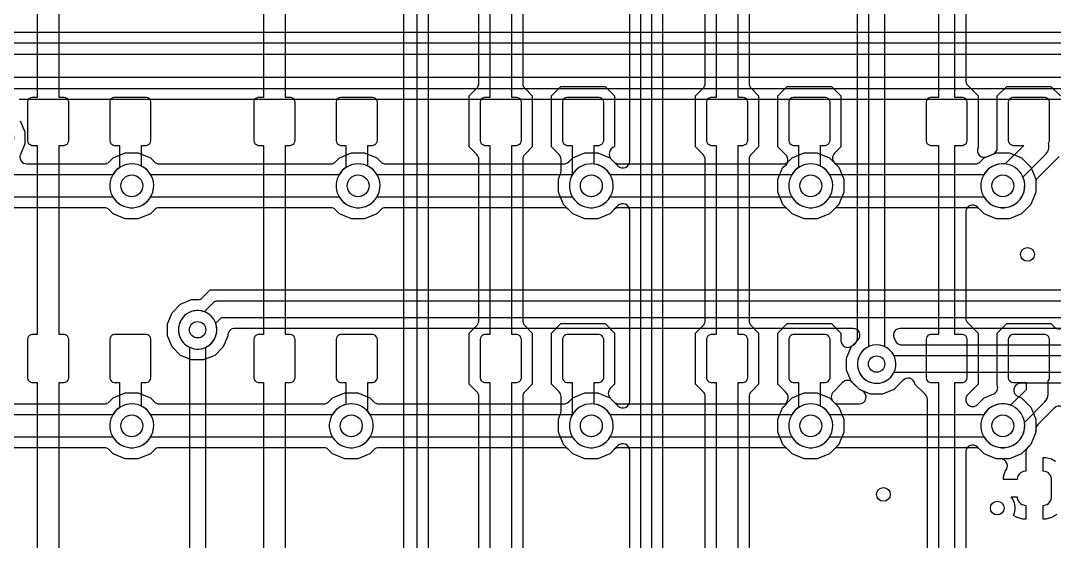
# Model space of a CAD drawing. Header units: millimetres. Extents: x -12.6 to 79.4, y -27 to 65.1.
# Drawn here: x 38.58 to 57.72, y 12.97 to 22.62 of the extents above; entities that cross this region are included whole.
import ezdxf

# ---------------------------------------------------------------- set-up
doc = ezdxf.new("R2010")
doc.units = ezdxf.units.MM

msp = doc.modelspace()

# ---------------------------------------------------------------- linework, layer by layer
at = {"layer": '16_copper'}
for points in [[(13.441, 21.133), (24.11, 21.133, 0.668185), (24.2, 21.35), (24.135, 21.415), (24.054, 21.611), (24.054, 21.823), (24.135, 22.019), (24.285, 22.169), (24.481, 22.25), (24.693, 22.25, 0.354173), (24.861, 22.237), (25.02, 22.332, 0.06132), (25.044, 22.351), (25.096, 22.403, 0.084341), (25.138, 22.408), (25.145, 22.411, 0.039235), (25.168, 22.421), (25.174, 22.424, 0.194198), (25.275, 22.403), (61.671, 22.403, 0.696459)], [(67.834, 22.2), (25.222, 22.2, 0.13593)], [(25.25, 21.996), (67.834, 21.996, 0.943616)], [(68.783, 21.565), (38.175, 21.565), (38.157, 21.577, 0.283135), (38.024, 21.565), (25.73, 21.565, 0.198912), (25.658, 21.535), (25.053, 20.93), (13.244, 20.93, 0.954409)], [(13.244, 20.726), (25.095, 20.726, 0.198912), (25.167, 20.756), (25.772, 21.361), (37.973, 21.361), (37.973, 20.779, 0.981272), (38.215, 20.11), (38.258, 20.127, 0.654591), (38.227, 20.779), (38.227, 21.361), (68.741, 21.361)], [(57.866, 21.158), (38.557, 21.158, 0.3458)], [(38.574, 20.764), (38.659, 20.558), (38.659, 20.336), (38.578, 20.14, 0.534518), (38.695, 19.964), (40.132, 19.964, 0.198912), (40.221, 20.002), (40.295, 20.075), (40.519, 20.168), (40.761, 20.168), (40.985, 20.075), (41.059, 20.002, 0.198912), (41.148, 19.964), (44.323, 19.964, 0.198912), (44.412, 20.002), (44.486, 20.075), (44.71, 20.168), (44.952, 20.168), (45.176, 20.075), (45.25, 20.002, 0.198912), (45.339, 19.964), (48.641, 19.964, 0.198912), (48.73, 20.002), (48.804, 20.075), (49.028, 20.168), (49.27, 20.168), (49.494, 20.075), (49.568, 20.002, 0.198912), (49.657, 19.964), (52.705, 19.964, 0.198912), (52.794, 20.002), (52.868, 20.075), (53.092, 20.168), (53.334, 20.168), (53.558, 20.075), (53.632, 20.002, 0.198912), (53.721, 19.964), (56.261, 19.964, 0.198912), (56.35, 20.002), (56.424, 20.075), (56.648, 20.168), (56.89, 20.168), (57.114, 20.075), (57.286, 19.903), (57.379, 19.679), (57.379, 19.437), (57.286, 19.213), (57.114, 19.041), (56.89, 18.948), (56.648, 18.948), (56.424, 19.041), (56.35, 19.114, 0.198912), (56.261, 19.152), (53.721, 19.152, 0.198912), (53.632, 19.114), (53.558, 19.041), (53.334, 18.948), (53.092, 18.948), (52.868, 19.041), (52.794, 19.114, 0.198912), (52.705, 19.152), (49.657, 19.152, 0.198912), (49.568, 19.114), (49.494, 19.041), (49.27, 18.948), (49.028, 18.948), (48.804, 19.041), (48.73, 19.114, 0.198912), (48.641, 19.152), (45.339, 19.152, 0.198912), (45.25, 19.114), (45.176, 19.041), (44.952, 18.948), (44.71, 18.948), (44.486, 19.041), (44.412, 19.114, 0.198912), (44.323, 19.152), (41.148, 19.152, 0.198912), (41.059, 19.114), (40.985, 19.041), (40.761, 18.948), (40.519, 18.948), (40.295, 19.041), (40.221, 19.114, 0.198912), (40.132, 19.152), (36.957, 19.152, 0.198912)], [(36.801, 19.355), (40.288, 19.355, 0.577351), (40.992, 19.355), (44.479, 19.355, 0.577351), (45.183, 19.355), (48.797, 19.355, 0.577351), (49.501, 19.355), (52.861, 19.355, 0.577351), (53.565, 19.355), (56.417, 19.355, 0.967798), (57.134, 19.738), (57.108, 19.784, 0.555736), (56.417, 19.761), (53.565, 19.761, 0.577351), (52.861, 19.761), (49.501, 19.761, 0.577351), (48.797, 19.761), (45.183, 19.761, 0.577351), (44.479, 19.761), (40.992, 19.761, 0.577351), (40.288, 19.761), (36.801, 19.761, 0.577351)], [(37.084, 15.519), (40.132, 15.519, 0.198912), (40.221, 15.557), (40.295, 15.63), (40.519, 15.723), (40.761, 15.723), (40.985, 15.63), (41.059, 15.557, 0.198912), (41.148, 15.519), (44.196, 15.519, 0.198912), (44.285, 15.557), (44.359, 15.63), (44.583, 15.723), (44.825, 15.723), (45.049, 15.63), (45.123, 15.557, 0.198912), (45.212, 15.519), (48.641, 15.519, 0.198912), (48.73, 15.557), (48.804, 15.63), (49.028, 15.723), (49.27, 15.723), (49.494, 15.63), (49.568, 15.557, 0.198912), (49.657, 15.519), (52.705, 15.519, 0.198912), (52.794, 15.557), (52.868, 15.63), (53.092, 15.723), (53.334, 15.723), (53.558, 15.63), (53.632, 15.557, 0.198912), (53.721, 15.519), (54.112, 15.519, 0.785538), (54.17, 15.759), (54.165, 15.761, 0.090132), (54.116, 15.782), (53.958, 15.939), (53.873, 16.145), (53.873, 16.367), (53.958, 16.573), (54.086, 16.7, 0.668179), (53.996, 16.916), (42.545, 16.916, 0.194548), (42.457, 16.88), (42.448, 16.871, 0.171691), (42.418, 16.78), (42.333, 16.574), (42.176, 16.417), (41.97, 16.332), (41.748, 16.332), (41.543, 16.417), (41.385, 16.574), (41.3, 16.78), (41.3, 17.002), (41.385, 17.208), (41.543, 17.365), (41.748, 17.45), (41.863, 17.45, 0.198912), (41.952, 17.487), (42.093, 17.628), (58.553, 17.628, 0.198912)], [(58.711, 17.424), (42.24, 17.424, 0.198912), (42.132, 17.38), (41.979, 17.226), (41.974, 17.228), (41.929, 17.241), (41.883, 17.247), (41.836, 17.247), (41.79, 17.241), (41.745, 17.228), (41.702, 17.211), (41.661, 17.187), (41.624, 17.159), (41.591, 17.126), (41.563, 17.089), (41.54, 17.049), (41.522, 17.006), (41.51, 16.961), (41.504, 16.914), (41.504, 16.868), (41.51, 16.821), (41.522, 16.776), (41.54, 16.733), (41.563, 16.693), (41.591, 16.656), (41.624, 16.623), (41.661, 16.595), (41.702, 16.571), (41.745, 16.554), (41.79, 16.541), (41.836, 16.535), (41.883, 16.535), (41.929, 16.541, 0.457872), (42.194, 17.011), (42.303, 17.12), (58.711, 17.12, 0.989519)], [(58.553, 16.916), (54.869, 16.916, 0.619845), (54.767, 16.713), (54.774, 16.705, 0.349604), (54.919, 16.612), (58.389, 16.612)], [(58.242, 16.408), (54.754, 16.408, 0.944056), (54.095, 16.141), (54.113, 16.098, 0.627338), (54.754, 16.104), (58.179, 16.104)], [(58.042, 15.9), (57.099, 15.9, 0.820693), (57.051, 15.656), (57.114, 15.63), (57.286, 15.458), (57.379, 15.234), (57.379, 14.992), (57.286, 14.768), (57.232, 14.714, 0.198917), (57.195, 14.624), (57.195, 14.275), (57.18, 14.275), (57.149, 14.268), (57.12, 14.256), (57.094, 14.239), (57.072, 14.217), (57.054, 14.191), (57.043, 14.162), (57.036, 14.131), (57.036, 14.116), (56.782, 14.116), (56.782, 14.17), (56.811, 14.275, 0.693634), (56.722, 14.503), (56.648, 14.503), (56.424, 14.596), (56.35, 14.669, 0.198917), (56.261, 14.707), (53.721, 14.707, 0.198912), (53.632, 14.669), (53.558, 14.596), (53.334, 14.503), (53.092, 14.503), (52.868, 14.596), (52.794, 14.669, 0.198912), (52.705, 14.707), (49.657, 14.707, 0.198912), (49.568, 14.669), (49.494, 14.596), (49.27, 14.503), (49.028, 14.503), (48.804, 14.596), (48.73, 14.669, 0.198912), (48.641, 14.707), (45.212, 14.707, 0.198912), (45.123, 14.669), (45.049, 14.596), (44.825, 14.503), (44.583, 14.503), (44.359, 14.596), (44.285, 14.669, 0.198912), (44.196, 14.707), (41.148, 14.707, 0.198912), (41.059, 14.669), (40.985, 14.596), (40.761, 14.503), (40.519, 14.503), (40.295, 14.596), (40.221, 14.669, 0.198912), (40.132, 14.707), (37.084, 14.707, 0.198912)], [(36.928, 14.91), (40.288, 14.91, 0.577351), (40.992, 14.91), (44.352, 14.91, 0.577351), (45.056, 14.91), (48.797, 14.91, 0.577351), (49.501, 14.91), (52.861, 14.91, 0.577351), (53.565, 14.91), (56.417, 14.91, 0.967798), (57.134, 15.293), (57.108, 15.339, 0.555736), (56.417, 15.316), (53.565, 15.316, 0.577351), (52.861, 15.316), (49.501, 15.316, 0.577351), (48.797, 15.316), (45.056, 15.316, 0.577351), (44.352, 15.316), (40.992, 15.316, 0.577351), (40.288, 15.316), (36.928, 15.316, 0.577351)], [(57.768, 13.469), (57.672, 13.414), (57.567, 13.386), (57.513, 13.386), (57.513, 13.639), (57.528, 13.639), (57.559, 13.646), (57.588, 13.658), (57.614, 13.675), (57.636, 13.697), (57.653, 13.723), (57.665, 13.752), (57.671, 13.783), (57.671, 14.131), (57.665, 14.162), (57.653, 14.191), (57.636, 14.217), (57.614, 14.239), (57.588, 14.256), (57.559, 14.268), (57.528, 14.275), (57.513, 14.275), (57.513, 14.528), (57.567, 14.528), (57.672, 14.5), (57.747, 14.457, 0.577351)]]:
    msp.add_lwpolyline(points, format="xyb", dxfattribs=at)
msp.add_lwpolyline([(57.141, 13.386), (57.036, 13.414), (56.968, 13.453), (56.981, 13.483, 0.258847), (56.923, 13.798), (57.036, 13.798), (57.036, 13.783), (57.043, 13.752), (57.054, 13.723), (57.072, 13.697), (57.094, 13.675), (57.12, 13.658), (57.149, 13.646), (57.18, 13.639), (57.195, 13.639), (57.195, 13.386)], format="xyb", close=True, dxfattribs=at)
at = {"layer": '1_copper'}
for points in [[(45.669, 43.381), (45.669, 0.434)], [(46.126, 38.5), (46.126, 0.244)], [(38.887, 24.702), (38.887, 21.196), (38.792, 21.196), (38.768, 21.19), (38.746, 21.177), (38.729, 21.16), (38.716, 21.138), (38.71, 21.114), (38.71, 20.39), (38.716, 20.366), (38.729, 20.344), (38.746, 20.326), (38.768, 20.314), (38.792, 20.307), (38.887, 20.307), (38.887, 16.802), (38.792, 16.802), (38.768, 16.796), (38.746, 16.783), (38.729, 16.765), (38.716, 16.744), (38.71, 16.719), (38.71, 15.996), (38.716, 15.972), (38.729, 15.95), (38.746, 15.932), (38.768, 15.92), (38.792, 15.913), (38.887, 15.913), (38.887, 12.408)], [(39.294, 12.408), (39.294, 15.913), (39.389, 15.913), (39.413, 15.92), (39.435, 15.932), (39.453, 15.95), (39.465, 15.972), (39.472, 15.996), (39.472, 16.719), (39.465, 16.744), (39.453, 16.765), (39.435, 16.783), (39.413, 16.796), (39.389, 16.802), (39.294, 16.802), (39.294, 20.307), (39.389, 20.307), (39.413, 20.314), (39.435, 20.326), (39.453, 20.344), (39.465, 20.366), (39.472, 20.39), (39.472, 21.114), (39.465, 21.138), (39.453, 21.16), (39.435, 21.177), (39.413, 21.19), (39.389, 21.196), (39.294, 21.196), (39.294, 24.702)], [(43.078, 24.702), (43.078, 21.196), (42.983, 21.196), (42.959, 21.19), (42.937, 21.177), (42.92, 21.16), (42.907, 21.138), (42.901, 21.114), (42.901, 20.39), (42.907, 20.366), (42.92, 20.344), (42.937, 20.326), (42.959, 20.314), (42.983, 20.307), (43.078, 20.307), (43.078, 16.802), (42.983, 16.802), (42.959, 16.796), (42.937, 16.783), (42.92, 16.765), (42.907, 16.744), (42.901, 16.719), (42.901, 15.996), (42.907, 15.972), (42.92, 15.95), (42.937, 15.932), (42.959, 15.92), (42.983, 15.913), (43.078, 15.913), (43.078, 12.408)], [(43.485, 12.408), (43.485, 15.913), (43.58, 15.913), (43.604, 15.92), (43.626, 15.932), (43.644, 15.95), (43.656, 15.972), (43.663, 15.996), (43.663, 16.719), (43.656, 16.744), (43.644, 16.765), (43.626, 16.783), (43.604, 16.796), (43.58, 16.802), (43.485, 16.802), (43.485, 20.307), (43.58, 20.307), (43.604, 20.314), (43.626, 20.326), (43.644, 20.344), (43.656, 20.366), (43.663, 20.39), (43.663, 21.114), (43.656, 21.138), (43.644, 21.16), (43.626, 21.177), (43.604, 21.19), (43.58, 21.196), (43.485, 21.196), (43.485, 24.702)], [(47.269, 24.702), (47.269, 21.196), (47.174, 21.196), (47.15, 21.19), (47.128, 21.177), (47.111, 21.16), (47.098, 21.138), (47.092, 21.114), (47.092, 20.39), (47.098, 20.366), (47.111, 20.344), (47.128, 20.326), (47.15, 20.314), (47.174, 20.307), (47.269, 20.307), (47.269, 16.802), (47.174, 16.802), (47.15, 16.796), (47.128, 16.783), (47.111, 16.765), (47.098, 16.744), (47.092, 16.719), (47.092, 15.996), (47.098, 15.972), (47.111, 15.95), (47.128, 15.932), (47.15, 15.92), (47.174, 15.913), (47.269, 15.913), (47.269, 12.408)], [(47.676, 12.408), (47.676, 15.913), (47.771, 15.913), (47.795, 15.92), (47.817, 15.932), (47.835, 15.95), (47.847, 15.972), (47.854, 15.996), (47.854, 16.719), (47.847, 16.744), (47.835, 16.765), (47.817, 16.783), (47.795, 16.796), (47.771, 16.802), (47.676, 16.802), (47.676, 20.307), (47.771, 20.307), (47.795, 20.314), (47.817, 20.326), (47.835, 20.344), (47.847, 20.366), (47.854, 20.39), (47.854, 21.114), (47.847, 21.138), (47.835, 21.16), (47.817, 21.177), (47.795, 21.19), (47.771, 21.196), (47.676, 21.196), (47.676, 24.702)], [(51.46, 24.702), (51.46, 21.196), (51.365, 21.196), (51.341, 21.19), (51.319, 21.177), (51.302, 21.16), (51.289, 21.138), (51.283, 21.114), (51.283, 20.39), (51.289, 20.366), (51.302, 20.344), (51.319, 20.326), (51.341, 20.314), (51.365, 20.307), (51.46, 20.307), (51.46, 16.802), (51.365, 16.802), (51.341, 16.796), (51.319, 16.783), (51.302, 16.765), (51.289, 16.744), (51.283, 16.719), (51.283, 15.996), (51.289, 15.972), (51.302, 15.95), (51.319, 15.932), (51.341, 15.92), (51.365, 15.913), (51.46, 15.913), (51.46, 12.408)], [(51.867, 12.408), (51.867, 15.913), (51.962, 15.913), (51.986, 15.92), (52.008, 15.932), (52.026, 15.95), (52.038, 15.972), (52.045, 15.996), (52.045, 16.719), (52.038, 16.744), (52.026, 16.765), (52.008, 16.783), (51.986, 16.796), (51.962, 16.802), (51.867, 16.802), (51.867, 20.307), (51.962, 20.307), (51.986, 20.314), (52.008, 20.326), (52.026, 20.344), (52.038, 20.366), (52.045, 20.39), (52.045, 21.114), (52.038, 21.138), (52.026, 21.16), (52.008, 21.177), (51.986, 21.19), (51.962, 21.196), (51.867, 21.196), (51.867, 24.702)], [(55.575, 24.702), (55.575, 21.196), (55.429, 21.196), (55.405, 21.19), (55.383, 21.177), (55.366, 21.16), (55.353, 21.138), (55.347, 21.114), (55.347, 20.39), (55.353, 20.366), (55.366, 20.344), (55.383, 20.326), (55.405, 20.314), (55.429, 20.307), (55.575, 20.307), (55.575, 16.802), (55.429, 16.802), (55.405, 16.796), (55.383, 16.783), (55.366, 16.765), (55.353, 16.744), (55.347, 16.719), (55.347, 15.996), (55.353, 15.972), (55.366, 15.95), (55.383, 15.932), (55.405, 15.92), (55.429, 15.913), (55.575, 15.913), (55.575, 12.408)], [(55.88, 12.408), (55.88, 15.913), (56.026, 15.913), (56.05, 15.92), (56.072, 15.932), (56.09, 15.95), (56.102, 15.972), (56.109, 15.996), (56.109, 16.719), (56.102, 16.744), (56.09, 16.765), (56.072, 16.783), (56.05, 16.796), (56.026, 16.802), (55.88, 16.802), (55.88, 20.307), (56.026, 20.307), (56.05, 20.314), (56.072, 20.326), (56.09, 20.344), (56.102, 20.366), (56.109, 20.39), (56.109, 21.114), (56.102, 21.138), (56.09, 21.16), (56.072, 21.177), (56.05, 21.19), (56.026, 21.196), (55.88, 21.196), (55.88, 24.702)]]:
    msp.add_lwpolyline(points, dxfattribs=at)
for points in [[(45.923, 0.381), (45.923, 43.434, 0.198912)], [(54.28, 39.18), (54.28, 16.578), (54.275, 16.576), (54.234, 16.552), (54.197, 16.524), (54.164, 16.491), (54.136, 16.454), (54.113, 16.414), (54.095, 16.371), (54.083, 16.326), (54.077, 16.279), (54.077, 16.233), (54.083, 16.186), (54.095, 16.141), (54.113, 16.098), (54.136, 16.058), (54.164, 16.021), (54.197, 15.988), (54.234, 15.96), (54.275, 15.936), (54.318, 15.919), (54.363, 15.906), (54.409, 15.9), (54.456, 15.9), (54.502, 15.906, 0.722594), (54.585, 16.578), (54.585, 39.243, 0.198912)], [(55.372, 12.717), (55.372, 15.604, 0.198912), (55.335, 15.693), (55.142, 15.886, 0.664358), (54.912, 15.946), (54.749, 15.782), (54.543, 15.697), (54.321, 15.697), (54.116, 15.782), (53.982, 15.916, 0.414214), (53.803, 15.916), (53.631, 15.744, 0.426167), (53.631, 15.557), (53.73, 15.458), (53.823, 15.234), (53.823, 14.992), (53.73, 14.768), (53.558, 14.596), (53.334, 14.503), (53.092, 14.503), (52.868, 14.596), (52.696, 14.768), (52.603, 14.992), (52.603, 15.234), (52.696, 15.458, 0.260225), (52.777, 15.564), (52.778, 15.571, 0.358949), (52.744, 15.744), (52.603, 15.885), (52.603, 16.83), (52.778, 17.005), (53.597, 17.005), (53.772, 16.83), (53.772, 16.692, 0.619845), (53.976, 16.591), (53.983, 16.598, 0.349604), (54.077, 16.743), (54.077, 39.043, 0.198912)], [(50.267, -8.422), (50.267, 30.901, 0.954409), (50.095, 31.592), (50.05, 31.579, 0.730917), (50.063, 30.901), (50.063, -8.422)], [(50.47, 30.704), (50.47, -8.225, 0.198912)], [(47.066, 12.667), (47.066, 15.654, 0.198912), (47.029, 15.744), (46.888, 15.885), (46.888, 16.83), (47.029, 16.971, 0.198912), (47.066, 17.061), (47.066, 20.049, 0.198912), (47.029, 20.138), (46.888, 20.279), (46.888, 21.225), (47.029, 21.365, 0.198912), (47.066, 21.455), (47.066, 24.443, 0.198912)], [(47.879, 24.443), (47.879, 21.455, 0.198912), (47.916, 21.365), (48.057, 21.225), (48.057, 20.279), (47.916, 20.138, 0.198912), (47.879, 20.049), (47.879, 17.061, 0.198912), (47.916, 16.971), (48.057, 16.83), (48.057, 15.885), (47.916, 15.744, 0.198912), (47.879, 15.654), (47.879, 12.667, 0.198912)], [(51.257, 12.667), (51.257, 15.654, 0.198912), (51.22, 15.744), (51.079, 15.885), (51.079, 16.83), (51.22, 16.971, 0.198912), (51.257, 17.061), (51.257, 20.049, 0.198912), (51.22, 20.138), (51.079, 20.279), (51.079, 21.225), (51.22, 21.365, 0.198912), (51.257, 21.455), (51.257, 24.443, 0.198912)], [(52.07, 24.443), (52.07, 21.455, 0.198912), (52.107, 21.365), (52.248, 21.225), (52.248, 20.279), (52.107, 20.138, 0.198912), (52.07, 20.049), (52.07, 17.061, 0.198912), (52.107, 16.971), (52.248, 16.83), (52.248, 15.885), (52.107, 15.744, 0.198912), (52.07, 15.654), (52.07, 12.667, 0.198912)], [(57.81, 24.165), (57.543, 23.897, 0.168017), (57.507, 23.823), (57.506, 23.814, 0.098683), (57.506, 23.755), (57.413, 23.531), (57.241, 23.359), (57.017, 23.266), (56.775, 23.266), (56.551, 23.359), (56.379, 23.531), (56.328, 23.655, 0.820683), (56.083, 23.607), (56.083, 21.506, 0.198912), (56.12, 21.416), (56.312, 21.225), (56.312, 20.268, 0.690044), (56.474, 20.096), (56.589, 20.143, 0.30335), (56.667, 20.261), (56.667, 21.225), (56.842, 21.399), (57.661, 21.399), (57.836, 21.224, 0.655818)], [(49.86, 11.253), (49.86, 14.655, 0.668179), (49.643, 14.745), (49.494, 14.596), (49.27, 14.503), (49.028, 14.503), (48.804, 14.596), (48.632, 14.768), (48.539, 14.992), (48.539, 15.234), (48.581, 15.334, 0.098491), (48.59, 15.382), (48.59, 15.654, 0.198912), (48.553, 15.744), (48.412, 15.885), (48.412, 16.83), (48.587, 17.005), (49.406, 17.005), (49.581, 16.83), (49.581, 15.885), (49.5, 15.804, 0.414219), (49.5, 15.624), (49.643, 15.481, 0.668179), (49.86, 15.571), (49.86, 19.1, 0.668179), (49.643, 19.19), (49.494, 19.041), (49.27, 18.948), (49.028, 18.948), (48.804, 19.041), (48.632, 19.213), (48.539, 19.437), (48.539, 19.679), (48.581, 19.779, 0.098491), (48.59, 19.827), (48.59, 20.049, 0.198912), (48.553, 20.138), (48.412, 20.279), (48.412, 21.225), (48.587, 21.399), (49.406, 21.399), (49.581, 21.225), (49.581, 20.279, 0.587413), (49.525, 20.044), (49.643, 19.926, 0.668179), (49.86, 20.016), (49.86, 23.418, 0.668179)], [(57.81, 20.101), (57.651, 19.942, 0.039349), (57.637, 19.928), (57.416, 19.706, 0.198912), (57.379, 19.616), (57.379, 19.437), (57.286, 19.213), (57.114, 19.041), (56.89, 18.948), (56.648, 18.948), (56.424, 19.041), (56.3, 19.165, 0.668179), (56.083, 19.075), (56.083, 17.112, 0.198912), (56.12, 17.022), (56.312, 16.83), (56.312, 15.885), (56.12, 15.693), (56.117, 15.689), (56.113, 15.685), (56.108, 15.678), (56.103, 15.671), (56.1, 15.666), (56.097, 15.662), (56.094, 15.654), (56.091, 15.646), (56.089, 15.641), (56.087, 15.636), (56.086, 15.629), (56.084, 15.619), (56.084, 15.61), (56.083, 15.604), (56.083, 15.596), (56.084, 15.589), (56.084, 15.583), (56.085, 15.575), (56.086, 15.568), (56.088, 15.562), (56.09, 15.555), (56.093, 15.549), (56.096, 15.541), (56.099, 15.536), (56.102, 15.53), (56.106, 15.524), (56.11, 15.517), (56.115, 15.513), (56.119, 15.508), (56.125, 15.503), (56.13, 15.497), (56.136, 15.494), (56.141, 15.49), (56.147, 15.486), (56.154, 15.482), (56.16, 15.48), (56.166, 15.477), (56.173, 15.475), (56.18, 15.473), (56.187, 15.472), (56.193, 15.47), (56.2, 15.47), (56.208, 15.469), (56.215, 15.47, 0.190062), (56.3, 15.506), (56.424, 15.63), (56.601, 15.703, 0.376588), (56.667, 15.872), (56.667, 16.83), (56.842, 17.005), (57.661, 17.005), (57.721, 16.946, 0.668185), (57.937, 17.035)], [(41.631, -7.239), (41.631, -0.508, 0.198912), (41.601, -0.436), (41.453, -0.288), (41.453, -0.087, 0.429953), (41.686, 0.374), (41.967, 0.654, 0.198912), (42.012, 0.762), (42.012, 16.569, 0.944056), (41.745, 17.228), (41.702, 17.211, 0.627338), (41.707, 16.569), (41.707, 0.825), (41.471, 0.589, 0.944056), (41.194, -0.066), (41.237, -0.083), (41.25, -0.087), (41.25, -0.33, 0.198912), (41.279, -0.402), (41.427, -0.55), (41.427, -7.197)], [(57.937, 15.349, 0.668179), (57.721, 15.439), (57.535, 15.254), (57.416, 15.134, 0.168017), (57.38, 15.06), (57.379, 15.051, 0.098683), (57.379, 14.992), (57.286, 14.768), (57.114, 14.596), (56.89, 14.503), (56.648, 14.503), (56.424, 14.596), (56.3, 14.72, 0.668179), (56.083, 14.63), (56.083, 12.717, 0.198912)]]:
    msp.add_lwpolyline(points, format="xyb", dxfattribs=at)
for points in [[(53.092, 18.948), (52.868, 19.041), (52.696, 19.213), (52.603, 19.437), (52.603, 19.679), (52.696, 19.903, 0.570783), (52.744, 20.138), (52.603, 20.279), (52.603, 21.225), (52.778, 21.399), (53.597, 21.399), (53.772, 21.225), (53.772, 20.279), (53.653, 20.16, 0.414219), (53.653, 19.98), (53.73, 19.903), (53.823, 19.679), (53.823, 19.437), (53.73, 19.213), (53.558, 19.041), (53.334, 18.948)], [(40.719, 19.159, 0.718932), (40.818, 19.924), (40.818, 20.307), (40.913, 20.307), (40.937, 20.314), (40.959, 20.326), (40.977, 20.344), (40.989, 20.366), (40.996, 20.39), (40.996, 21.114), (40.989, 21.138), (40.977, 21.16), (40.959, 21.177), (40.937, 21.19), (40.913, 21.196), (40.316, 21.196), (40.292, 21.19), (40.27, 21.177), (40.253, 21.16), (40.24, 21.138), (40.234, 21.114), (40.234, 20.39), (40.24, 20.366), (40.253, 20.344), (40.27, 20.326), (40.292, 20.314), (40.316, 20.307), (40.411, 20.307), (40.411, 19.895), (40.371, 19.864), (40.334, 19.827), (40.301, 19.784), (40.275, 19.738), (40.254, 19.689), (40.241, 19.637), (40.234, 19.585), (40.234, 19.531), (40.241, 19.479), (40.254, 19.427), (40.275, 19.378), (40.301, 19.332), (40.334, 19.289), (40.371, 19.252), (40.414, 19.219), (40.46, 19.193), (40.509, 19.172), (40.561, 19.159), (40.613, 19.152), (40.667, 19.152)], [(44.91, 19.159, 0.718932), (45.009, 19.924), (45.009, 20.307), (45.104, 20.307), (45.128, 20.314), (45.15, 20.326), (45.168, 20.344), (45.18, 20.366), (45.187, 20.39), (45.187, 21.114), (45.18, 21.138), (45.168, 21.16), (45.15, 21.177), (45.128, 21.19), (45.104, 21.196), (44.507, 21.196), (44.483, 21.19), (44.461, 21.177), (44.444, 21.16), (44.431, 21.138), (44.425, 21.114), (44.425, 20.39), (44.431, 20.366), (44.444, 20.344), (44.461, 20.326), (44.483, 20.314), (44.507, 20.307), (44.602, 20.307), (44.602, 19.895), (44.562, 19.864), (44.525, 19.827), (44.492, 19.784), (44.466, 19.738), (44.445, 19.689), (44.432, 19.637), (44.425, 19.585), (44.425, 19.531), (44.432, 19.479), (44.445, 19.427), (44.466, 19.378), (44.492, 19.332), (44.525, 19.289), (44.562, 19.252), (44.605, 19.219), (44.651, 19.193), (44.7, 19.172), (44.752, 19.159), (44.804, 19.152), (44.858, 19.152)], [(49.228, 19.159, 0.850835), (49.2, 19.961), (49.2, 20.307), (49.295, 20.307), (49.319, 20.314), (49.341, 20.326), (49.359, 20.344), (49.371, 20.366), (49.378, 20.39), (49.378, 21.114), (49.371, 21.138), (49.359, 21.16), (49.341, 21.177), (49.319, 21.19), (49.295, 21.196), (48.698, 21.196), (48.674, 21.19), (48.652, 21.177), (48.635, 21.16), (48.622, 21.138), (48.616, 21.114), (48.616, 20.39), (48.622, 20.366), (48.635, 20.344), (48.652, 20.326), (48.674, 20.314), (48.698, 20.307), (48.793, 20.307), (48.793, 19.755), (48.784, 19.738), (48.763, 19.689), (48.75, 19.637), (48.743, 19.585), (48.743, 19.531), (48.75, 19.479), (48.763, 19.427), (48.784, 19.378), (48.81, 19.332), (48.843, 19.289), (48.88, 19.252), (48.923, 19.219), (48.969, 19.193), (49.018, 19.172), (49.07, 19.159), (49.122, 19.152), (49.176, 19.152)], [(53.292, 19.159, 0.718932), (53.391, 19.924), (53.391, 20.307), (53.486, 20.307), (53.51, 20.314), (53.532, 20.326), (53.55, 20.344), (53.562, 20.366), (53.569, 20.39), (53.569, 21.114), (53.562, 21.138), (53.55, 21.16), (53.532, 21.177), (53.51, 21.19), (53.486, 21.196), (52.889, 21.196), (52.865, 21.19), (52.843, 21.177), (52.826, 21.16), (52.813, 21.138), (52.807, 21.114), (52.807, 20.39), (52.813, 20.366), (52.826, 20.344), (52.843, 20.326), (52.865, 20.314), (52.889, 20.307), (52.984, 20.307), (52.984, 19.895), (52.944, 19.864), (52.907, 19.827), (52.874, 19.784), (52.848, 19.738), (52.827, 19.689), (52.814, 19.637), (52.807, 19.585), (52.807, 19.531), (52.814, 19.479), (52.827, 19.427), (52.848, 19.378), (52.874, 19.332), (52.907, 19.289), (52.944, 19.252), (52.987, 19.219), (53.033, 19.193), (53.082, 19.172), (53.134, 19.159), (53.186, 19.152), (53.24, 19.152)], [(56.848, 19.159, 0.478029), (57.142, 19.72), (57.548, 20.126, 0.289858), (57.614, 20.344), (57.626, 20.366), (57.633, 20.39), (57.633, 21.114), (57.626, 21.138), (57.614, 21.16), (57.596, 21.177), (57.574, 21.19), (57.55, 21.196), (56.953, 21.196), (56.929, 21.19), (56.907, 21.177), (56.89, 21.16), (56.877, 21.138), (56.871, 21.114), (56.871, 20.39), (56.877, 20.366), (56.89, 20.344), (56.907, 20.326), (56.929, 20.314), (56.953, 20.307), (57.155, 20.307), (56.81, 19.963), (56.796, 19.964), (56.742, 19.964), (56.69, 19.957), (56.638, 19.944), (56.589, 19.923), (56.543, 19.897), (56.5, 19.864), (56.463, 19.827), (56.43, 19.784), (56.404, 19.738), (56.383, 19.689), (56.37, 19.637), (56.363, 19.585), (56.363, 19.531), (56.37, 19.479), (56.383, 19.427), (56.404, 19.378), (56.43, 19.332), (56.463, 19.289), (56.5, 19.252), (56.543, 19.219), (56.589, 19.193), (56.638, 19.172), (56.69, 19.159), (56.742, 19.152), (56.796, 19.152)], [(40.719, 14.714, 0.718932), (40.818, 15.479), (40.818, 15.913), (40.913, 15.913), (40.937, 15.92), (40.959, 15.932), (40.977, 15.95), (40.989, 15.972), (40.996, 15.996), (40.996, 16.719), (40.989, 16.744), (40.977, 16.765), (40.959, 16.783), (40.937, 16.796), (40.913, 16.802), (40.316, 16.802), (40.292, 16.796), (40.27, 16.783), (40.253, 16.765), (40.24, 16.744), (40.234, 16.719), (40.234, 15.996), (40.24, 15.972), (40.253, 15.95), (40.27, 15.932), (40.292, 15.92), (40.316, 15.913), (40.411, 15.913), (40.411, 15.45), (40.371, 15.419), (40.334, 15.382), (40.301, 15.339), (40.275, 15.293), (40.254, 15.244), (40.241, 15.192), (40.234, 15.14), (40.234, 15.086), (40.241, 15.034), (40.254, 14.982), (40.275, 14.933), (40.301, 14.887), (40.334, 14.844), (40.371, 14.807), (40.414, 14.774), (40.46, 14.748), (40.509, 14.727), (40.561, 14.714), (40.613, 14.707), (40.667, 14.707)], [(44.783, 14.714, 0.578972), (45.009, 15.383), (45.009, 15.913), (45.104, 15.913), (45.128, 15.92), (45.15, 15.932), (45.168, 15.95), (45.18, 15.972), (45.187, 15.996), (45.187, 16.719), (45.18, 16.744), (45.168, 16.765), (45.15, 16.783), (45.128, 16.796), (45.104, 16.802), (44.507, 16.802), (44.483, 16.796), (44.461, 16.783), (44.444, 16.765), (44.431, 16.744), (44.425, 16.719), (44.425, 15.996), (44.431, 15.972), (44.444, 15.95), (44.461, 15.932), (44.483, 15.92), (44.507, 15.913), (44.602, 15.913), (44.602, 15.507), (44.573, 15.499), (44.524, 15.478), (44.478, 15.452), (44.435, 15.419), (44.398, 15.382), (44.365, 15.339), (44.339, 15.293), (44.318, 15.244), (44.305, 15.192), (44.298, 15.14), (44.298, 15.086), (44.305, 15.034), (44.318, 14.982), (44.339, 14.933), (44.365, 14.887), (44.398, 14.844), (44.435, 14.807), (44.478, 14.774), (44.524, 14.748), (44.573, 14.727), (44.625, 14.714), (44.677, 14.707), (44.731, 14.707)], [(49.228, 14.714, 0.850835), (49.2, 15.516), (49.2, 15.913), (49.295, 15.913), (49.319, 15.92), (49.341, 15.932), (49.359, 15.95), (49.371, 15.972), (49.378, 15.996), (49.378, 16.719), (49.371, 16.744), (49.359, 16.765), (49.341, 16.783), (49.319, 16.796), (49.295, 16.802), (48.698, 16.802), (48.674, 16.796), (48.652, 16.783), (48.635, 16.765), (48.622, 16.744), (48.616, 16.719), (48.616, 15.996), (48.622, 15.972), (48.635, 15.95), (48.652, 15.932), (48.674, 15.92), (48.698, 15.913), (48.793, 15.913), (48.793, 15.31), (48.784, 15.293), (48.763, 15.244), (48.75, 15.192), (48.743, 15.14), (48.743, 15.086), (48.75, 15.034), (48.763, 14.982), (48.784, 14.933), (48.81, 14.887), (48.843, 14.844), (48.88, 14.807), (48.923, 14.774), (48.969, 14.748), (49.018, 14.727), (49.07, 14.714), (49.122, 14.707), (49.176, 14.707)], [(53.292, 14.714, 0.718932), (53.391, 15.479), (53.391, 15.913), (53.486, 15.913), (53.51, 15.92), (53.532, 15.932), (53.55, 15.95), (53.562, 15.972), (53.569, 15.996), (53.569, 16.719), (53.562, 16.744), (53.55, 16.765), (53.532, 16.783), (53.51, 16.796), (53.486, 16.802), (52.889, 16.802), (52.865, 16.796), (52.843, 16.783), (52.826, 16.765), (52.813, 16.744), (52.807, 16.719), (52.807, 15.996), (52.813, 15.972), (52.826, 15.95), (52.843, 15.932), (52.865, 15.92), (52.889, 15.913), (52.984, 15.913), (52.984, 15.45), (52.944, 15.419), (52.907, 15.382), (52.874, 15.339), (52.848, 15.293), (52.827, 15.244), (52.814, 15.192), (52.807, 15.14), (52.807, 15.086), (52.814, 15.034), (52.827, 14.982), (52.848, 14.933), (52.874, 14.887), (52.907, 14.844), (52.944, 14.807), (52.987, 14.774), (53.033, 14.748), (53.082, 14.727), (53.134, 14.714), (53.186, 14.707), (53.24, 14.707)], [(56.848, 14.714, 0.40261), (57.171, 15.176), (57.548, 15.554, 0.198912), (57.607, 15.697), (57.607, 15.943), (57.614, 15.95), (57.626, 15.972), (57.633, 15.996), (57.633, 16.719), (57.626, 16.744), (57.614, 16.765), (57.596, 16.783), (57.574, 16.796), (57.55, 16.802), (56.953, 16.802), (56.929, 16.796), (56.907, 16.783), (56.89, 16.765), (56.877, 16.744), (56.871, 16.719), (56.871, 15.996), (56.877, 15.972), (56.89, 15.95), (56.907, 15.932), (56.929, 15.92), (56.953, 15.913), (57.201, 15.913), (57.201, 15.781), (56.913, 15.493), (56.9, 15.499), (56.848, 15.512), (56.796, 15.519), (56.742, 15.519), (56.69, 15.512), (56.638, 15.499), (56.589, 15.478), (56.543, 15.452), (56.5, 15.419), (56.463, 15.382), (56.43, 15.339), (56.404, 15.293), (56.383, 15.244), (56.37, 15.192), (56.363, 15.14), (56.363, 15.086), (56.37, 15.034), (56.383, 14.982), (56.404, 14.933), (56.43, 14.887), (56.463, 14.844), (56.5, 14.807), (56.543, 14.774), (56.589, 14.748), (56.638, 14.727), (56.69, 14.714), (56.742, 14.707), (56.796, 14.707)]]:
    msp.add_lwpolyline(points, format="xyb", close=True, dxfattribs=at)
at = {"layer": 'drills_via_1_16'}
for centre, radius in [((40.64, 19.558), 0.203), ((44.831, 19.558), 0.203), ((49.149, 19.558), 0.203), ((53.213, 19.558), 0.203), ((56.769, 19.558), 0.203), ((57.226, 18.288), 0.127), ((41.859, 16.891), 0.152), ((54.432, 16.256), 0.152), ((40.64, 15.113), 0.203), ((44.704, 15.113), 0.203), ((49.149, 15.113), 0.203), ((53.213, 15.113), 0.203), ((56.769, 15.113), 0.203), ((54.559, 13.843), 0.127), ((56.667, 13.589), 0.127)]:
    msp.add_circle(centre, radius, dxfattribs=at)

doc.saveas('drawing.dxf')
